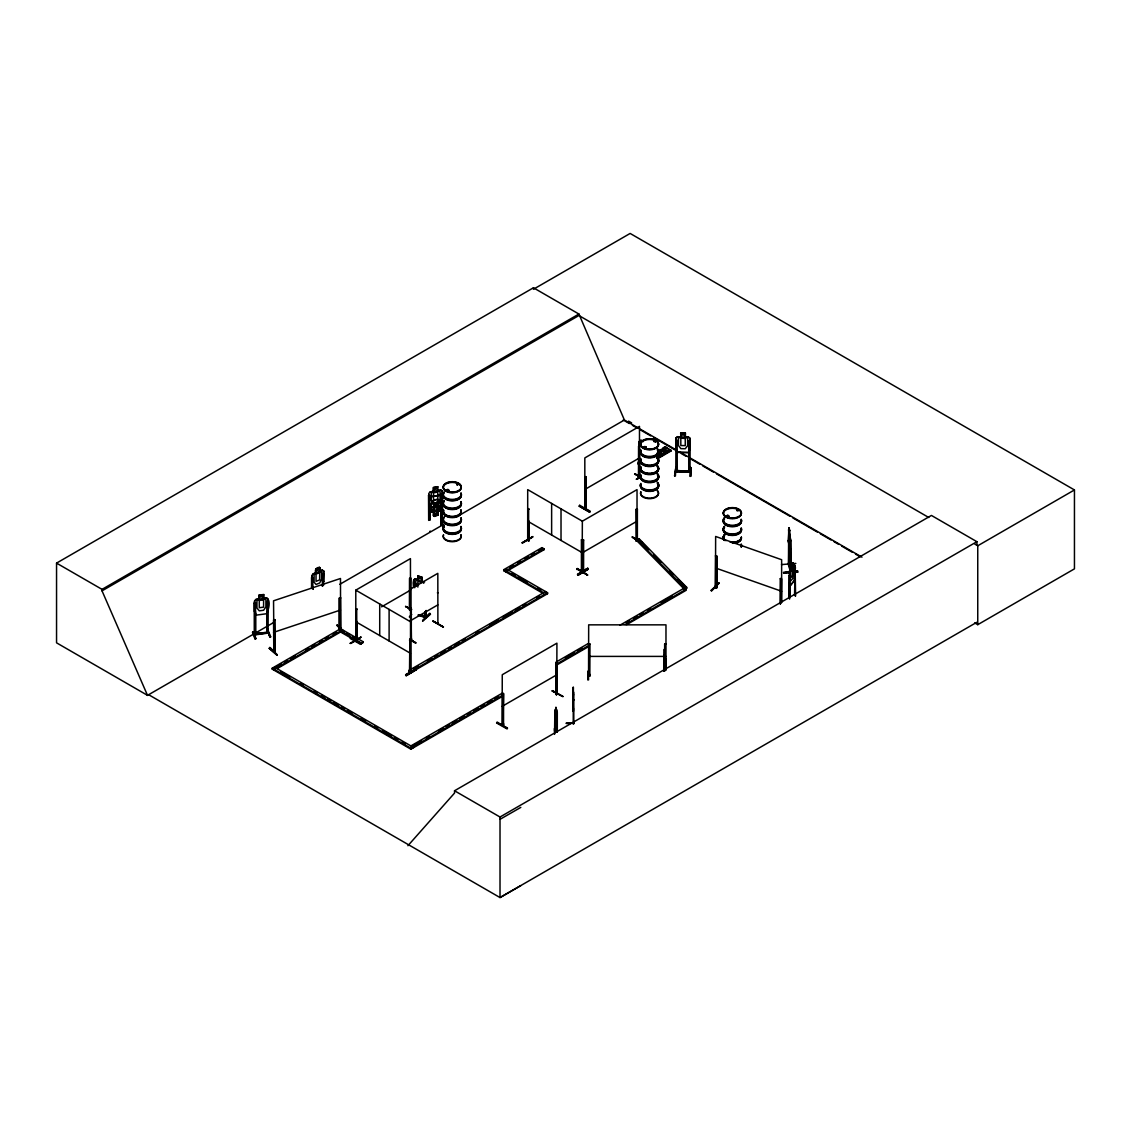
<?xml version="1.0" encoding="UTF-8"?>
<svg xmlns="http://www.w3.org/2000/svg" width="1131" height="1131" viewBox="0 0 1131 1131"><rect width="100%" height="100%" fill="white"/><g stroke="black" fill="none" stroke-linecap="round" stroke-linejoin="round"><path stroke-width="1.5" d="M566.235 723.501L571.07 723.444M573.12 689.797L573.261 711.357L573.431 708.331M664.872 662.794L664.915 670.725M573.205 705.659L573.247 703.85M665.367 670.499C667.12 670.188 663.77 642.677 664.872 651.23M424.789 612.097L424.846 617.469L425.044 611.843M664.774 657.323L664.872 656.814M675.914 448.54L677.37 452.428L688.539 452.598L690.009 448.753M674.599 475.967L675.985 466.962L675.391 475.981L674.599 475.967L675.9 466.976M677.13 440.426L675.843 440.1L677.13 440.426L677.285 471.98C675.207 473.111 675.023 469.761 677.2 470.892M677.13 470.835L675.744 470.468L675.829 471.952L675.914 438.036L677.427 436.679L680.82 436.891M677.285 471.98L677.017 470.454L688.553 471.429C691.112 468.418 689.076 475.402 688.567 470.807M685.414 433.074L680.664 432.961L680.82 436.99L678.444 438.22L678.444 445.473L680.82 448.625L685.259 448.738L687.634 445.685L687.634 438.432L685.259 437.089L685.259 433.116L680.82 433.102M685.414 436.863L685.414 432.989M688.708 440.694L690.037 440.426L688.708 440.694L688.751 472.277M688.539 452.598L690.164 448.781L690.164 438.347L690.009 472.277L675.744 471.613L690.179 471.995M677.313 470.878L689.995 470.807M690.461 467.301L691.267 467.98L690.688 476.335L689.882 476.321L690.659 467.881M690.688 476.307L690.56 467.357M716.898 587.639L716.771 556.028L715.64 555.646L715.442 587.569L716.63 587.88L716.898 586.438L715.513 585.999M790.088 551.758L788.307 540.675L790.088 551.758L790.456 548.705M788.66 563.803C787.713 561.273 790.866 565.033 788.632 564.864M789.791 530.453L788.986 527.71L788.66 564.949L788.321 564.213L789.155 564.086L790.753 570.533L788.66 564.129M790.216 570.42L792.831 568.087L792.831 575.34L790.922 577.644L790.272 539.925L790.951 540.632M554.558 734.372L554.798 715.739M664.321 668.803L664.59 666.541L664.759 669.934M664.858 662.681L664.576 664.759L664.18 658.963L664.307 668.789M665.07 665.297L665.07 653.647M794.952 575.905L794.315 580.528L789.65 586.395L794.457 580.571L794.881 565.627M555.123 710.084L554.812 715.838L556.551 709.42L556.014 711.498L556.028 707.398L554.77 716.658L554.77 731.87M356.816 640.344C353.862 638.916 358.683 639.877 357.071 641.178L357.071 621.485M409.408 671.051C412.787 670.754 408.348 671.503 410.072 670.57M410.793 672.125L410.793 640.697L409.86 640.16L409.507 672.054L410.553 672.521L410.44 558.601L355.784 590.156L355.841 640.994M582.932 570.971L581.32 570.18L582.465 570.83M582.705 540.151L581.419 539.84L581.419 571.523L581.673 569.982M356.208 640.683L355.671 639.694L356.802 639.482M355.784 639.877L357.057 639.411L356.138 639.948M415.727 642.804L409.606 639.722L415.756 642.945L409.874 638.93M447.947 489.525L448.201 490.26L447.226 489.935M448.753 490.274C448.809 492.197 444.398 490.797 446.844 489.666M448.809 490.614L448.145 489.61L446.759 489.879M457.249 483.941L458.253 484.549M456.938 484.648L457.447 484.195M457.899 484.45L456.882 484.789L457.376 483.927M643.482 447.084L644.387 448.201L645.872 447.664M643.765 447.282L645.957 447.014M644.133 447.777L644.133 446.674M645.363 447.777L645.448 446.886M644.529 446.547C642.196 447.862 647.554 447.678 645.009 446.476M646.098 447.622L645.363 447.381M654.1 441.698L654.58 440.977M655.217 441.811L654.665 441.048M654.976 440.892L655.372 441.74M726.314 515.962L726.583 516.867M727.912 516.881L728.562 515.906M738.486 510.449L737.355 509.897M737.256 510.251L738.02 509.897L736.917 510.576M737.313 510.067L738.062 510.067M737.963 509.855C739.787 511.368 735.249 510.929 737.695 509.756M664.25 670.725L664.519 649.01M555.279 710.325L556.014 707.61M555.279 711.611L555.731 708.699M557.088 713.053L556.805 712.261L557.088 732.337M555.151 722.553L555.858 712.77L555.052 732.676M273.405 650.438C277.01 649.42 272.331 650.834 273.631 651.456M273.546 650.396L273.999 651.824L273.546 600.801L340.488 578.492L340.587 629.698M273.405 651.583L275.059 651.414L273.801 651.795L273.546 619.986L274.663 619.604L274.918 651.414L274.663 619.604M274.918 651.456L273.801 651.795M339.371 628.412C342.014 628.737 338.932 627.422 339.484 629.896L339.357 598.045L340.488 597.663L340.685 629.599M339.357 598.045L339.229 629.656L340.488 629.232M350.129 638.421L360.45 644.331L363.065 641.701L363.065 642.691L361.072 643.836L340.587 632.003L340.587 631.013L361.072 642.846M360.945 643.44L350.638 637.516L361.015 644.006M506.928 728.873L496.608 722.992L497.173 722.03L507.494 728.576M579.666 505.331L590.057 511.113L589.491 512.103L579.185 506.137L589.491 512.074M589.986 511.636L579.595 505.882L590.057 511.763M577.206 568.582L587.583 575.029L577.206 569.02M587.498 574.972L577.277 568.497L576.711 569.487M663.77 660.758L664.067 660.08L665.028 666.541M322.264 585.717L323.593 581.32L322.349 585.787M788.943 572.95L789.678 570.703L789.014 598.03M428.805 500.821L430.374 496.693L441.09 494.883L442.546 498.601M428.847 500.906L430.374 496.693M442.306 501.599L440.821 505.698L430.204 507.607L428.805 503.974M440.765 524.261C442.306 521.73 443.508 526.792 440.765 525.081M277.109 655.188L269.8 647.483L277.208 655.316L269.178 648.303L277.208 655.316M259.112 599.077L255.917 599.402L254.489 601.07L254.489 611.489L255.917 615.165L266.803 613.709C268.542 609.27 271.214 600.943 266.718 597.96L263.749 598.455M789.905 574.534L790.852 569.063M788.307 540.675L789.141 527.696L789.622 546.004L788.66 538.992M788.463 564.793L788.675 529.732M429.709 531.414L430.388 531.16M356.109 640.613L350.228 643.327M350.681 643.511L360.916 637.092L356.717 640.273M522.098 542.823L532.857 536.561L522.14 542.795M522.579 543.021L532.715 537.055M641.305 476.999L636.414 479.162M636.866 479.346L641.235 476.787M253.188 631.692L255.79 638.209L255.069 638.888M252.991 632.286L255.691 638.718M254.107 633.501L266.775 632.441L254.107 633.501L254.107 634.647L268.075 632.795L268.231 631.621M527.583 540.307C530.764 542.244 525.788 537.31 529.11 539.558M527.696 539.331L529.082 540.745L528.983 520.953M587.738 671.461L588.473 670.881L588.558 679.915L587.752 679.915L588.374 671.376M711.569 590.679L719.118 583.045L710.961 590.622L718.454 583.398M409.917 616.522L409.309 616.918L411.698 614.458M410.044 610.047C407.754 608.563 412.829 608.294 410.44 608.195M410.751 609.637L409.408 609.863L409.521 578.323L410.44 577.785L409.775 610.146L410.935 609.524L405.577 606.442L411.543 609.157M584.883 508.568L585.646 506.914L586.056 508.427M581.475 570.335L583.384 570.505M582.352 540.364L583.638 540.038L583.582 571.678M639.793 477.395L639.482 445.543L638.563 446.081L638.464 477.706L639.595 475.897M315.818 568.794L315.902 572.738L314.093 574.901L314.093 582.154L316.03 584.473L319.663 583.002L321.614 579.1L321.614 571.848L319.663 571.353C323.084 564.171 312.651 568.101 316.03 572.823L313.16 573.742L312.015 575.707L312.142 586.056L313.216 589.251M411.359 638.619C409.083 639.057 412.744 637.997 411.302 639.863L411.302 608.238M438.206 623.167L437.372 623.209M437.881 624.058L437.824 573.346L410.496 589.124M446.095 490.19L447.028 489.582M645.957 447.819L646.013 447.084M654.1 441.458L655.061 441.132M655.542 441.811L655.132 440.977M726.823 516.146L727.36 515.411M728.534 516.302L727.798 516.782M789.551 570.759L794.443 564.935L792.972 566.829L792.902 562.701L790.993 565.217M791.064 565.26L792.972 562.955M789.707 570.802L791.064 569.147M794.57 594.821L795.121 567.847L795.588 596.023M789.466 575.368L790.032 574.675L789.014 575.241L789.466 598.158M795.588 567.974L794.57 568.525M255.521 611.673L255.521 634.844L255.521 602.908L254.249 603.077L254.277 634.972L254.532 633.784M255.959 599.487L266.746 598.059L268.231 599.274L268.075 633.176C269.941 631.579 264.357 632.088 268.075 631.635M268.16 633.106L254.532 634.943M437.782 486.924L433.526 487.631L433.526 491.518L430.204 491.858L428.762 493.484L428.805 511.254L430.459 512.442C437.626 509.035 428.677 520.076 437.98 515.043L437.937 511.085M428.96 511.17L430.529 512.301L441.048 510.548L442.348 508.893M437.98 511.17L441.09 510.647L442.504 508.922L442.504 491.25L440.85 490.062L430.204 491.858M590.128 675.051L589.831 674.345L589.831 675.956L589.972 644.02L588.671 644.02L589.972 644.02M256.03 599.614L254.645 601.112L254.645 611.447M507.466 727.926L497.032 722.695M414.724 582.493L413.593 582.126L414.724 582.493L414.724 587.752M420.011 614.628L426.246 616.268L419.757 614.882M422.598 620.622L429.837 613.398L430.473 614.246L422.598 621.287M422.683 620.707L429.794 613.37M413.593 587.385C413.084 583.992 412.476 575.933 417.947 579.92L417.947 576.047M415.812 586.409L415.812 580.613L417.862 580.005L417.806 575.863L421.934 577.234L421.849 581.207L424.592 582.013M423.772 583.271L421.707 581.277L421.934 577.234M716.63 587.88L716.771 556.028M719.118 583.045L711.653 590.863M715.471 587.526L715.64 536.462L781.634 559.718L781.634 602.54M780.249 604.095L780.503 578.506L781.634 578.888L781.365 602.795M409.578 608.634L410.284 608.224M586.056 507.268L586.197 508.385L586.098 476.773L584.826 477.098L586.098 476.773M676.069 438.178L677.497 436.82L688.426 437.16L690.009 438.489L688.496 436.934L685.259 436.99M638.619 477.551L639.482 477.098L639.482 426.359L584.826 457.928L584.826 508.667L585.745 508.13L585.745 476.561M635.99 539.812L636.668 541.113L636.612 539.925L632.144 536.815L642.465 542.682M556.056 693.204L556.452 694.703L557.413 692.95L556.706 693.911M556.056 694.349L556 662.893L556.919 662.356L557.286 694.236L556.523 694.618M410.807 609.666L410.807 577.983M448.06 490.769C449.346 488.79 447.155 492.508 446.476 490.274M448.583 490.656L447.678 490.896M457.292 483.969L457.56 484.789M644.048 446.618L643.482 447.48L644.529 447.904M643.907 447.155L645.504 447.183M726.964 515.552L727.148 516.74M728.703 516.542L727.219 517.065L726.272 516.16M433.526 491.518L431.236 493.201L431.236 500.439L433.526 503.168C437.457 509.614 427.518 515.863 434.785 505.868C428.465 501.302 433.823 499.393 435.689 504.878C437.287 498.983 443.154 498.601 436.665 505.571C442.447 509.812 437.881 511.919 435.774 506.603L433.456 510.42L437.782 509.685L437.782 502.433L440.058 498.969L440.058 491.716L437.782 490.812L437.895 486.683L433.329 487.447L433.329 491.335M413.748 579.934L415.063 578.959M589.93 674.755L588.558 674.769M638.492 461.646L637.785 463.823M657.309 458.112L670.711 450.195L671.135 450.887L665.523 446.872L658.355 451.806M638.676 464.304L639.411 464.756M666.937 448.555L666.131 448.102L666.809 448.512M438.178 592.729L437.372 592.8M443.239 626.97L433.187 621.018M410.949 608.04L411.401 639.807M658.086 451.255C673.355 457.97 650.693 452.089 660.872 449.615L666.06 452.951L660.872 449.615M662.738 448.526C678.006 455.228 655.344 449.346 665.523 446.872M657.889 451.792L665.523 447.282L669.411 449.488M657.139 453.05L665.933 447.975L665.523 447.282M657.45 453.22L666.527 447.862M657.578 453.319L665.141 448.965M658.143 453.616L665.495 449.403M659.599 455.595L668.265 450.477M659.543 455.807L668.322 450.746M656.984 457.956L670.697 449.799M657.097 458.013L670.118 450.322M657.761 458.126L670.768 450.463M658.002 458.522L671.135 450.887M356.548 640.245L356.816 641.489L356.703 608.803L355.784 609.34C358.725 610.132 354.06 609.199 357.057 609.001M528.05 508.597L528.983 509.134L528.05 508.597L528.05 540.166L529.11 540.703M639.086 477.819L638.93 446.278L639.849 445.741M405.577 606.442L411.613 609.637M579.171 506.221L579.736 505.232M635.184 473.847L640.655 477.395M639.849 477.353L635.184 473.875M350.186 643.383L360.945 637.106M409.521 609.75L410.228 609.34M357.057 640.57L356.109 641.178L356.109 640.033M584.826 507.395L586.112 507.211M409.889 610.076L410.807 609.581M638.563 477.522L639.595 477.042M586.098 508.328L585.165 508.936L585.391 507.72M636.357 479.219L641.305 476.335M410.793 640.697L409.507 640.372M583.737 571.537L583.059 570.236L582.606 572.187L582.719 540.576L583.638 540.038M636.103 509.346L637.375 509.007L637.375 540.576L636.456 541.113L636.103 509.346L637.375 509.007M409.408 670.711L409.507 672.054M582.352 570.646L583.638 570.476M636.103 539.628L637.502 539.402L636.612 539.925M415.897 668.873L405.633 674.74L406.213 675.716L416.349 669.651L406.213 675.688M578.125 575.156L588.29 569.162L578.125 575.184L577.545 574.209L587.795 568.299L577.616 574.732M405.633 675.391L415.968 669.439L405.69 674.783M577.545 574.859L587.738 568.243M636.103 540.901L637.488 540.505M503.182 693.374L502.263 693.911L503.535 693.572L503.026 724.957L502.15 725.537L502.263 674.726L556.919 643.171L556.763 693.939L556 694.406M556.254 694.717L556.367 663.091L557.286 662.554M552.055 691.013L562.927 696.555L552.607 690.617M502.772 724.49L503.648 723.925L502.588 724.603M556 693.176L556.706 692.766M503.281 723.713L502.263 725.466L502.263 724.321M552.197 690.843L562.927 696.526M520.811 885.63L500.015 897.562L148.642 694.703L147.581 695.381L56.55 642.832L56.55 563.111L533.436 287.783L578.916 314.036L624.397 420.011L676.182 449.912M56.55 563.111L102.03 589.364L578.916 314.036M148.642 694.703L147.511 695.353L102.03 590.849L578.916 315.521L928.777 517.503M147.511 695.353L274.07 622.276M339.851 584.303L443.889 524.233M460.713 514.52L624.397 420.011M502.984 696.032L410.906 749.203L272.246 669.142L272.246 668.167L340.587 628.709L363.065 641.701M272.246 669.142L281.365 663.883M284.404 662.13L287.43 660.377M290.469 658.624L295.021 655.994M305.653 649.858L308.692 648.105M311.732 646.352L314.771 644.599M319.324 641.97L322.363 640.217M325.389 638.464L328.428 636.711M332.995 634.081L336.02 632.328M381.599 606.824L410.44 590.17M584.826 489.483L639.482 457.928M277.279 668.548L341.053 631.72M582.875 572.102L582.408 570.688L582.14 571.933L582.352 521.193L637.022 489.624L637.022 508.922M410.496 620.693L437.824 604.901M503.719 569.699L543.573 592.715L543.573 593.704L503.719 570.688L503.719 569.699L541.975 547.616L543.969 548.761L543.969 549.751L507.239 570.957M503.719 570.688L506.773 568.921M509.841 567.154L512.894 565.387M517.489 562.743L520.543 560.976M525.137 558.318L528.191 556.551M531.259 554.784L534.313 553.017M538.907 550.373L541.975 548.606L543.969 549.751M543.969 548.761L505.713 570.858L505.713 571.834M637.022 521.193L582.352 552.748L527.696 521.193M547.56 593.704L410.906 672.606L408.913 671.446L408.913 670.471L545.566 591.57L547.56 593.704L547.56 592.715L507.692 569.699L507.692 570.688M413.465 668.817L418.018 666.187M427.136 660.928L431.689 658.299M434.728 656.545L437.754 654.792M440.793 653.039L445.345 650.41M448.385 648.657L451.425 646.904M454.464 645.151L459.016 642.521M462.056 640.768L465.095 639.015M475.713 632.879L478.752 631.126M489.384 624.991L498.502 619.731M503.055 617.102L512.159 611.843M515.199 610.09L519.751 607.46M522.791 605.707L525.83 603.954M536.462 597.818L539.487 596.051M547.56 592.715L410.906 671.616L408.913 670.471M410.906 745.909L502.517 693.02M555.957 662.158L588.021 643.652M620.085 625.132L684.213 588.12L686.673 587.314L686.673 588.304L684.213 589.095L636.64 540.547L639.086 539.741L648.841 549.708M412.433 746.022L421.594 740.72M426.175 738.076L429.229 736.323M438.39 731.036L442.97 728.378M446.024 726.625L449.078 724.858M452.131 723.091L456.712 720.447M459.766 718.694L464.346 716.036M467.4 714.283L470.454 712.516M473.507 710.749L478.088 708.105M481.142 706.352L484.195 704.585M487.249 702.818L491.829 700.174M494.883 698.407L497.937 696.654M565.118 657.86L574.279 652.573M577.333 650.806L581.914 648.162M626.192 622.601L629.246 620.834M633.827 618.19L636.88 616.423M639.934 614.67L642.988 612.903M647.568 610.259L650.622 608.492M661.31 602.328L671.998 596.15M272.246 668.167L410.906 748.213L502.984 695.056M556.424 664.194L588.488 645.688M625.132 624.524L686.206 589.265L686.206 590.255L626.659 624.637M556.424 665.184L588.488 646.663M502.263 706.295L556.919 674.726M407.923 845.705L454.535 793.071L454.535 790.767L931.421 515.439L976.901 541.692L976.901 545.199M454.535 790.767L500.015 817.02L976.901 541.692M974.795 544.068L977.75 545.778L1074.45 489.949L1074.45 568.851L977.75 624.68L974.696 622.912M976.901 622.234L500.015 897.562L500.015 817.02M500.015 819.325L520.811 807.393M573.233 722.596L573.898 723.26M266.916 632.851L266.803 601.395M583.059 571.395L583.271 539.826M503.182 724.929L502.588 725.749L502.616 694.109M448.145 490.416L446.957 490.501M644.048 446.886L645.009 446.731A9.048 5.217 0 0 0 643.143 447.508M726.583 515.722L727.94 515.51M789.155 564.906L789.141 545.538M790.866 570.377L790.145 570.434M316.03 568.935L319.663 567.465M322.264 570.293L313.315 573.926L311.93 575.637M311.562 588.304L311.562 577.785L312.637 577.347L312.919 588.106M311.562 577.785L312.919 577.588M322.109 573.502L323.466 573.304L323.183 583.596M585.349 508.837L585.179 477.31M409.945 608.93L410.101 610.076M356.208 641.107L356.138 609.128M273.801 620.226L274.918 619.845M339.611 598.299L340.742 597.917M337.08 625.033L344.446 632.257L337.08 625.033L340.869 629.43L340.869 628.285M342.142 630.377L337.08 625.697M339.456 628.369L340.615 628.03M277.208 654.665L269.842 647.455M411.005 638.944L410.949 640.061M273.546 632.37L340.488 610.047M686.673 587.314L639.086 538.752L636.64 539.558L686.206 589.265M441.033 523.837L442.207 524.077M440.906 493.498L442.306 493.568L442.306 524.826M589.986 675.942L588.558 675.914L588.671 624.849L665.975 624.849L665.975 669.651M437.711 622.927L438.234 624.255M447.947 490.501L447.706 490.557A9.161 5.287 0 0 0 445.77 491.405M727.318 515.609L727.148 516.33M727.148 515.877L728.322 516.047M340.29 628.044L340.318 629.232M275.059 650.551L274.465 649.986L274.805 651.117M716.446 586.706L715.259 586.254L715.442 587.569M715.513 587.159L716.672 587.512M636.428 540.038L632.286 537.296M437.739 490.713L440.892 490.147M428.677 520.401L428.536 495.576L429.794 495.364L429.936 520.189M429.936 495.647L428.536 495.576M430.529 496.891L441.019 495.124M430.204 507.607L440.892 505.713L442.504 501.683M433.526 515.58L437.98 515.043M259.084 595.104L263.721 594.482L263.594 598.61L265.912 599.586L265.912 606.838L263.594 610.259L259.268 610.825L256.949 608.026L256.949 600.787L259.268 599.176L259.084 595.104L259.084 598.978M259.268 595.302L263.594 594.722M255.634 603.191L254.249 603.077M266.916 601.678L268.075 601.225M270.012 636.371L266.662 628.172L269.913 636.993L270.634 636.81M634.618 474.2L640.584 476.914M440.906 525.053L441.048 493.78M789.65 530.425L789.791 534.341M788.957 532.517L789.622 542.894C791.149 541.07 787.911 530.863 789.141 533.266M789.65 534.313L790.23 536.151M790.244 536.066L790.315 538.398M795.856 563.422L781.507 564.595M790.032 572.696L783.557 572.894L789.933 571.721M794.711 571.311L797.906 571.113L794.725 571.424M789.947 571.819L783.557 572.286M789.961 572.399L783.571 572.781M794.711 571.975L798.019 572.173L794.824 572.427M645.009 447.834L644.048 447.678M447.084 489.624L447.819 489.624A9.048 5.217 0 0 0 445.854 490.501M727.827 516.443L726.88 516.302M663.911 657.111L663.939 671.079M664.392 658.058L664.632 661.041M663.911 660.603L663.77 671.093M665.042 661.183L665.339 663.035M665.353 662.95L665.367 665.282M664.943 670.287L664.887 664.675L665.184 666.541M663.911 667.516L664.01 670.655M528.559 540.901L528.629 509.332M664.816 646.989L665.664 668.76M664.222 649.533L664.378 671.121M664.872 651.809L665 652.559M666.046 659.217L666.046 669.736M664.519 664.646L664.222 659.939L664.477 663.077M573.177 706.903L573.332 687.266L573.233 723.741M573.261 695.678L573.389 693.897L573.247 696.597M573.12 700.202L573.148 704.91L573.29 700.202M664.66 644.02L665.975 644.317L664.66 644.02L664.646 657.182M573.742 692.186L573.813 723.826M574.294 722.992L566.235 723.02M588.671 656.404L665.975 656.404M688.426 452.471L677.497 452.216L676.069 448.427L676.069 438.093M792.831 566.801L793.863 566.843L792.831 578.436L790.922 580.754L789.905 578.888M589.93 675.546L588.671 675.871L588.827 674.769M644.5 447.579L645.009 447.579A9.161 5.287 0 0 0 643.058 448.413M727.36 516.386L728.194 515.552L728.986 516.287M556.805 731.545L556.636 709.943L556.593 732.294M425.765 616.579L426.062 617.78L425.935 610.712M425.723 617.766L418.131 615.165M715.64 585.985L715.64 587.13M788.929 563.987L788.957 551.801M727.798 515.411L728.505 515.623M727.36 516.782L726.738 516.033M447.226 490.896L446.151 490.274M792.902 566.589L793.043 562.743M418.371 614.911L426.316 617.469L426.175 610.471M417.735 575.948L421.849 577.319M414.992 579.044L421.707 581.277M421.707 582.578L417.862 581.292L417.862 587.102M715.386 555.886L716.503 556.282M780.249 578.761L781.365 579.143M715.386 587.456L716.503 587.837M715.64 568.031L781.634 591.273M410.412 672.535L409.422 670.839M447.89 489.582L448.809 490.19M658.2 454.181L660.787 456.062L658.2 454.591M581.419 539.84L582.719 540.576M581.419 571.395L582.719 572.13M577.135 569.147L587.583 575.029M416.392 669.736L415.826 668.789M503.648 724.25C502.659 722.497 502.15 727.389 503.549 725.169L503.535 693.572M410.44 672.464L409.563 672.026M432.919 621.202L443.196 627.097M432.961 621.075L443.479 626.942M409.846 639.439L415.756 642.945M1074.45 489.949L630.137 233.438L533.436 289.253L533.436 287.783M628.567 421.128L631.621 422.881M679.222 451.665L861.978 557.173M623.238 419.997L629.345 423.531M632.399 425.298L636.993 427.942M640.047 429.709L650.749 435.887M653.803 437.64L676.72 450.873M681.3 453.531L685.895 456.175M688.949 457.942L699.637 464.106M702.704 465.873L713.392 472.051M716.446 473.818L789.806 516.16M792.859 517.927L817.303 532.051M820.357 533.804L831.059 539.982M834.113 541.749L838.693 544.393M841.761 546.16L852.449 552.338M855.503 554.105L860.097 556.749M582.352 521.193L527.696 489.624L527.696 540.491L527.937 538.95M512.244 573.318L515.269 575.057M518.295 576.81L527.385 582.055M537.988 588.177L541.028 589.93M355.784 590.156L410.44 621.725M355.784 621.725L410.44 653.28M346.963 633.388L349.889 635.071M352.815 636.767L355.756 638.464M276.233 668.167L412.9 747.068L412.9 748.043M280.799 671.786L289.904 677.045M300.535 683.181L303.575 684.934M314.192 691.069L317.231 692.822M321.784 695.452L324.823 697.205M327.863 698.958L330.902 700.711M333.942 702.464L338.494 705.094M341.534 706.847L344.559 708.6M347.599 710.353L352.151 712.982M361.27 718.242L365.822 720.871M374.941 726.13L377.966 727.883M382.532 730.513L391.637 735.772M394.677 737.525L397.716 739.278M402.268 741.908L405.308 743.661M440.906 525.364L440.906 509.275M323.692 581.391L323.692 570.957L322.222 570.066L319.578 571.268L319.578 567.394M322.165 570.222L323.565 571.07M440.779 490.204L442.348 491.335L442.207 525.236M446.844 490.769L446.703 490.26M323.692 570.957L323.466 585.589M311.93 586.042L312.057 575.637M410.737 671.008L410.906 672.606M794.301 564.892L795.093 565.528L795.121 595.896M794.273 565.062L795.022 565.67M639.128 464.318L638.068 463.484M653.732 554.685L661.055 562.149M669.594 570.872L673.256 574.605M678.133 579.581L686.673 588.304M441.74 522.96L443.918 527.527M441.698 523.625L443.734 527.64M270.705 636.88L267.439 628.695L266.662 628.836L269.913 636.993M253.09 632.201L255.79 638.874M252.467 632.356L255.012 638.973M254.602 611.362L256.03 615.01M312.142 586.056L313.315 589.336M789.113 529.039L789.523 530.665M789.113 530.326L789.523 531.952M788.519 529.746L790.074 536.165M788.957 564.072L789.947 568.13M789.848 569.784L788.321 564.213M789.014 583.271L789.707 586.197M788.873 583.228L789.65 586.395M554.77 723.911L555.151 725.664L556.226 718.666L555.872 707.384M664.943 657.521L664.392 654.566L664.943 658.822M664.067 656.588L664.703 664.731M664.335 660.688L664.632 662.328M664.067 660.08L664.491 662.526M664.25 663.473L664.703 670.372M664.745 648.317L665 649.957M664.675 652.389L665.07 654.948M665.028 661.211L665.268 668.223M664.335 665.848L664.491 668.817M573.177 687.266L573.205 691.578M573.177 699.919L573.233 702.478M573.177 703.015L573.417 711.357M573.148 704.853L573.261 711.357M573.205 702.761L573.148 698.548M573.163 723.26L573.092 723.826M977.75 545.778L977.75 624.68M790.767 539.883L790.767 571.438M790.456 538.356L790.456 570.476M790.3 538.37L790.272 569.727M790.032 574.675L790.032 597.479M789.579 583.327L789.579 599.105M780.503 578.506L780.503 603.841M684.213 588.12L684.213 589.095M665.07 649.774L664.858 664.717M639.086 538.752L639.086 539.741M636.456 509.544L636.357 541.169M581.772 551.447L581.772 570.038M561.018 508.865L561.018 540.434M557.3 712.304L557.3 731.587M551.631 503.451L551.631 535.005M541.975 547.616L541.975 548.606M437.937 514.958L437.782 510.972L440.072 509.289L440.072 502.051L437.782 499.322L437.782 492.098L433.526 492.819L433.526 500.058L431.236 503.535L431.236 510.788L433.526 511.693L433.569 515.665M429.794 511.141L429.794 519.907M429.002 500.906L429.002 511.254M413.692 579.765L413.847 587.13M410.906 748.213L410.906 749.203M409.86 651.993L409.86 671.715M389.106 609.411L389.106 640.966M379.719 603.982L379.719 635.537M342.566 630.844L342.566 629.868L274.239 669.312L274.239 670.301M322.392 573.742L322.392 586.014M311.859 578.026L311.859 588.544M266.803 611.913L266.775 633.261M263.565 594.637L263.565 598.511M102.03 589.364L102.03 590.849M461.095 502.489A9.161 5.287 0 0 1 451.043 509.106A9.161 5.287 0 0 1 444.299 501.217M460.939 509.798A9.006 5.203 0 0 1 452.244 516.344A9.006 5.203 0 0 1 443.55 509.798M461.095 493.78A9.161 5.287 0 0 1 451.043 500.397A9.161 5.287 0 0 1 444.299 492.508M461.095 502.037A9.161 5.287 0 0 1 451.043 508.653A9.161 5.287 0 0 1 444.299 500.764M461.095 493.328A9.161 5.287 0 0 1 451.043 499.944A9.161 5.287 0 0 1 444.299 492.056M445.77 490.953A9.161 5.287 0 0 1 447.664 490.119M460.981 492.847A9.048 5.217 0 0 1 452.244 499.421A9.048 5.217 0 0 1 443.508 492.847M460.981 494.304A9.048 5.217 0 0 1 452.244 500.877A9.048 5.217 0 0 1 443.508 494.304M460.981 503.012A9.048 5.217 0 0 1 452.244 509.586A9.048 5.217 0 0 1 443.508 503.012M460.981 501.556A9.048 5.217 0 0 1 452.244 508.13A9.048 5.217 0 0 1 443.508 501.556M460.981 510.279A9.048 5.217 0 0 1 452.244 516.853A9.02 5.203 0 0 1 443.536 510.335A9.048 5.217 0 0 0 452.244 516.853A9.02 5.203 0 0 0 460.967 510.335M461.095 527.315A9.161 5.287 0 0 1 451.043 533.931A9.161 5.287 0 0 1 444.299 526.028M460.939 511.099A9.006 5.203 0 0 1 452.244 517.645A9.006 5.203 0 0 1 443.55 511.099M460.967 534.638A9.02 5.203 0 0 1 452.244 541.198A9.02 5.203 0 0 1 443.536 534.638M460.996 510.675A9.062 5.231 0 0 1 452.244 517.249A9.062 5.231 0 0 1 443.493 510.675M461.095 518.606A9.161 5.287 0 0 1 451.043 525.222A9.161 5.287 0 0 1 444.299 517.319M461.095 526.862A9.161 5.287 0 0 1 451.043 533.479A9.161 5.287 0 0 1 444.299 525.59M461.095 518.154A9.161 5.287 0 0 1 451.043 524.77A9.161 5.287 0 0 1 444.299 516.881M460.981 519.129A9.048 5.217 0 0 1 452.244 525.703A9.048 5.217 0 0 1 443.508 519.129M460.981 517.673A9.048 5.217 0 0 1 452.244 524.233A9.048 5.217 0 0 1 443.508 517.673M460.981 527.838A9.048 5.217 0 0 1 452.244 534.412A9.048 5.217 0 0 1 443.508 527.838M460.967 526.382A9.02 5.203 0 0 1 452.244 532.941A9.02 5.203 0 0 1 443.536 526.382M460.981 535.147A9.048 5.217 0 0 1 452.244 541.721A9.048 5.217 0 0 1 443.508 535.147M741.229 528.375A9.161 5.287 0 0 1 731.177 534.991A9.161 5.287 0 0 1 724.434 527.103M741.413 530.255A9.048 5.217 0 0 1 730.032 535.288A9.048 5.217 0 0 1 724.533 527.64M741.356 537.055A8.991 5.188 0 0 1 730.046 542.06M726.017 540.717A8.991 5.188 0 0 1 724.589 534.454M741.427 537.239A9.062 5.231 0 0 1 732.365 542.47M724.519 539.855A9.062 5.231 0 0 1 724.519 534.624M741.413 537.635A9.048 5.217 0 0 1 732.365 542.852M724.533 540.25A9.048 5.217 0 0 1 724.533 535.02M741.229 519.666A9.161 5.287 0 0 1 731.177 526.283A9.161 5.287 0 0 1 724.434 518.394M741.413 528.785A9.048 5.217 0 0 1 730.032 533.832A9.048 5.217 0 0 1 724.533 526.184M741.413 521.547A9.048 5.217 0 0 1 730.032 526.579A9.048 5.217 0 0 1 724.533 518.931M741.229 527.923A9.161 5.287 0 0 1 731.177 534.539A9.161 5.287 0 0 1 724.434 526.65M741.229 519.214A9.161 5.287 0 0 1 731.177 525.83A9.161 5.287 0 0 1 724.434 517.941M741.413 520.076A9.048 5.217 0 0 1 730.032 525.123A9.048 5.217 0 0 1 724.533 517.475M741.385 538.342A9.02 5.203 0 0 1 734.698 543.375M723.656 539.685A9.02 5.203 0 0 1 724.561 535.741M741.427 537.918A9.062 5.231 0 0 1 732.365 543.134M724.519 540.519A9.062 5.231 0 0 1 724.519 535.302M741.413 544.902A9.048 5.217 0 0 1 741.102 546.259M741.229 544.492A9.161 5.287 0 0 1 741.229 547.22M741.229 544.039A9.161 5.287 0 0 1 741.229 546.782M657.592 454.195A1.612 0.933 0 0 1 657.62 455.807M657.592 453.87A1.612 0.933 0 0 1 657.62 455.482M640.217 446.18A4.835 2.813 59.5 0 1 639.467 441.458A4.835 2.813 59.5 0 1 642.662 440.821M640.005 446.307A4.835 2.813 59.5 0 1 639.453 441.231A4.835 2.813 59.5 0 1 643.341 441.585M657.323 465.576A8.991 5.188 0 0 1 650.707 473.324A8.991 5.188 0 0 1 640.853 466.834M657.479 449.516A9.161 5.287 0 0 1 650.735 457.405A9.161 5.287 0 0 1 640.683 450.788M657.479 449.064A9.161 5.287 0 0 1 650.735 456.966A9.161 5.287 0 0 1 640.683 450.336M643.058 447.975A9.161 5.287 0 0 1 644.953 447.127M657.365 448.597A9.048 5.217 0 0 1 650.721 456.387A9.048 5.217 0 0 1 640.81 449.855M657.351 450.067A9.02 5.203 0 0 1 650.721 457.829A9.02 5.203 0 0 1 640.825 451.311M657.365 458.762A9.048 5.217 0 0 1 650.721 466.552A9.048 5.217 0 0 1 640.81 460.02M657.479 458.225A9.161 5.287 0 0 1 650.735 466.113A9.161 5.287 0 0 1 640.683 459.497M657.479 457.772A9.161 5.287 0 0 1 650.735 465.661A9.161 5.287 0 0 1 640.683 459.045M657.351 457.306A9.02 5.203 0 0 1 650.721 465.081A9.02 5.203 0 0 1 640.825 458.564M657.38 465.76A9.062 5.231 0 0 1 650.721 473.564A9.062 5.231 0 0 1 640.796 467.032M657.337 466.071A9.006 5.203 0 0 1 650.707 473.818A9.006 5.203 0 0 1 640.839 467.329M657.323 466.877A8.991 5.188 0 0 1 650.707 474.61A8.991 5.188 0 0 1 640.853 468.121M657.337 490.387A9.006 5.203 0 0 1 650.707 498.135A9.006 5.203 0 0 1 640.839 491.632M657.38 466.424A9.062 5.231 0 0 1 650.721 474.214A9.062 5.231 0 0 1 640.796 467.683M657.351 474.879A9.02 5.203 0 0 1 650.721 482.654A9.02 5.203 0 0 1 640.825 476.137M657.365 473.422A9.048 5.217 0 0 1 650.721 481.198A9.048 5.217 0 0 1 640.81 474.681M657.365 483.587A9.048 5.217 0 0 1 650.721 491.377A9.048 5.217 0 0 1 640.81 484.846M657.479 483.036A9.161 5.287 0 0 1 650.735 490.939A9.161 5.287 0 0 1 640.683 484.322M657.479 482.598A9.161 5.287 0 0 1 650.735 490.486A9.161 5.287 0 0 1 640.683 483.87M657.351 482.131A9.02 5.203 0 0 1 650.721 489.907A9.02 5.203 0 0 1 640.825 483.389M657.479 474.341A9.161 5.287 0 0 1 650.735 482.23A9.161 5.287 0 0 1 640.683 475.614M657.479 473.889A9.161 5.287 0 0 1 650.735 481.778A9.161 5.287 0 0 1 640.683 475.161M657.337 490.896A9.006 5.203 0 0 1 650.707 498.644A9.006 5.203 0 0 1 640.839 492.141M556.636 720.348L556.551 725.056L556.636 720.348M554.77 719.599L555.052 720.39L554.77 719.599M556.537 724.999L554.628 731.418L556.551 725.056M792.492 563.973L791.262 566.758L792.492 563.973M413.607 583.497L418.456 585.137L413.607 583.497M319.013 568.37L316.68 569.317L316.68 570.618L319.013 569.671L319.013 568.37M319.663 572.639L316.03 574.11L316.03 581.362L319.663 579.892L319.663 572.639M437.018 487.701L434.276 488.154L434.276 489.454L437.018 488.988L437.018 487.701M437.782 499.322L433.526 500.043L437.782 499.351M437.782 502.433L433.526 503.154L437.782 502.447M437.018 513.05L434.29 513.502L434.29 514.803L437.018 514.336L437.018 513.05M262.83 595.471L260.045 595.839L260.045 597.14L262.83 596.772L262.83 595.471M263.594 599.897L259.268 600.476L259.268 607.729L263.594 607.149L263.594 599.897M665.198 666.442L665.212 668.789L665.198 666.442M573.827 699.622L573.332 700.372L573.827 699.622M684.467 433.837L681.611 433.767L681.611 435.053L684.467 435.124L684.467 433.837M685.259 438.376L680.82 438.277L680.82 445.529L685.259 445.628L685.259 438.376M554.529 728.491L554.628 731.418L554.558 728.378M421.029 577.814L418.555 576.994L418.555 578.294L421.029 579.114L421.029 577.814M447.735 491.391A9.02 5.203 0 0 0 461.264 486.881A9.02 5.203 0 0 0 447.735 482.372A9.02 5.203 0 0 0 447.735 491.391M447.749 492.126A9.006 5.203 0 0 0 461.25 487.617A9.006 5.203 0 0 0 447.749 483.121A9.006 5.203 0 0 0 447.749 492.126M447.72 491.731A9.062 5.231 0 0 0 461.307 487.207A9.062 5.231 0 0 0 447.72 482.683A9.062 5.231 0 0 0 447.72 491.731M727.841 517.334A9.048 5.217 0 0 0 741.413 512.81A9.048 5.217 0 0 0 727.841 508.286A9.048 5.217 0 0 0 727.841 517.334M727.855 518.04A9.02 5.203 0 0 0 741.385 513.516A9.02 5.203 0 0 0 727.855 509.007A9.02 5.203 0 0 0 727.855 518.04M725.961 516.782A9.062 5.231 0 0 0 741.116 514.449A9.062 5.231 0 0 0 730.018 508.045A9.062 5.231 0 0 0 725.961 516.782M645.038 448.413A9.006 5.203 0 0 0 658.539 443.918A9.006 5.203 0 0 0 645.038 439.408A9.006 5.203 0 0 0 645.038 448.413M645.052 449.134A8.991 5.188 0 0 0 658.525 444.653A8.991 5.188 0 0 0 645.052 440.157A8.991 5.188 0 0 0 645.052 449.134M645.009 448.71A9.062 5.231 0 0 0 658.595 444.186A9.062 5.231 0 0 0 645.009 439.662A9.062 5.231 0 0 0 645.009 448.71"/></g></svg>
